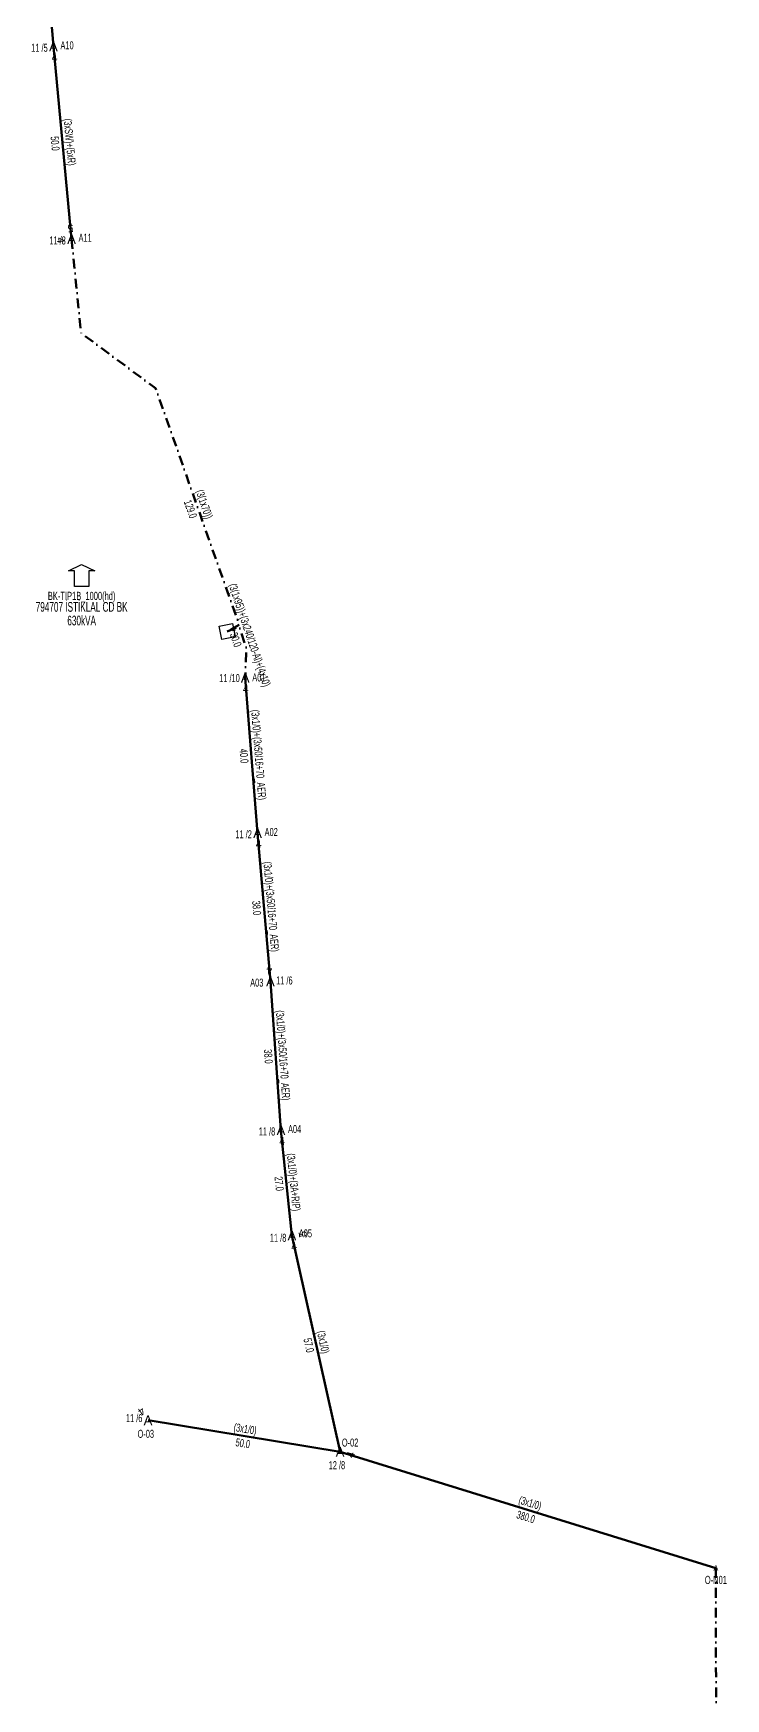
# Model space of a CAD drawing. Header units: millimetres. Extents: x 563565 to 566167, y 4094172 to 4096697.
# Drawn here: x 563577.9 to 563755.3, y 4095592.3 to 4096019 of the extents above; entities that cross this region are included whole.
import ezdxf
from ezdxf.enums import TextEntityAlignment as Align

# ---------------------------------------------------------------- set-up
doc = ezdxf.new("R2010")
doc.units = ezdxf.units.MM
doc.linetypes.add('DASHDOT', pattern=[5, 2.5, -1.25, 0, -1.25])
for name, color, linetype, lineweight in [('DIREK_OG_MEVCUT', 16, 'Continuous', 25), ('HAT_OG_HAVAI_MEVCUT', 48, 'Continuous', 70), ('HAT_OG_YERALTI_MEVCUT', 48, 'DASHDOT', 70), ('NODE_OG_MEVCUT', 5, 'Continuous', 25), ('TRAFO_MEVCUT', 5, 'Continuous', 30)]:
    doc.layers.add(name, color=color, linetype=linetype, lineweight=lineweight)
doc.styles.add('Direk', font='B_CAD')
doc.styles.get("Standard").update_dxf_attribs({"font": 'Arial'})

# ---------------------------------------------------------------- blocks, each defined once
blk = doc.blocks.new('MEV_BINA_KARE')
at = {"layer": 'TRAFO_MEVCUT', "linetype": 'Continuous'}
for p, q in [((-2.25, -2.25), (-2.25, 2.25)), ((-2.25, 2.25), (2.25, 2.25)), ((0, 1.8), (0, 2.7)), ((2.25, 2.25), (2.25, -2.25)), ((2.25, -2.25), (-2.25, -2.25))]:
    blk.add_line(p, q, dxfattribs=at)
blk = doc.blocks.new('MEV_BETKOSK')
at = {"layer": 'TRAFO_MEVCUT', "linetype": 'Continuous'}
for p, q in [((-3.4, 2), (0, 3.6)), ((-1.8, 2), (-3.4, 2)), ((-1.8, -2), (-1.8, 2)), ((0, 3.6), (3.4, 2)), ((3.4, 2), (1.8, 2)), ((1.8, 2), (1.8, -2)), ((1.8, -2), (-1.8, -2))]:
    blk.add_line(p, q, dxfattribs=at)

msp = doc.modelspace()

# ---------------------------------------------------------------- linework, layer by layer
at = {"layer": 'HAT_OG_HAVAI_MEVCUT'}
for p, q in [((563579.087486, 4096063.318677), (563583.100717, 4096015.624048)), ((563583.100717, 4096015.624048), (563587.737, 4095966.274)), ((563632.209, 4095853.875), (563635.381186, 4095814.065352)), ((563635.381186, 4095814.065352), (563638.666128, 4095776.030437)), ((563638.666128, 4095776.030437), (563641.376685, 4095737.925639)), ((563641.376685, 4095737.925639), (563644.180681, 4095710.945181)), ((563644.180681, 4095710.945181), (563656.507464, 4095655.528642)), ((563607.320774, 4095663.599407), (563656.507464, 4095655.528642)), ((563656.507464, 4095655.528642), (563752.760718, 4095625.750389))]:
    msp.add_line(p, q, dxfattribs=at)
at = {"layer": 'HAT_OG_YERALTI_MEVCUT', "flags": 128}
for points in [[(563587.737, 4095966.274), (563590.189552, 4095942.205446), (563609.266916, 4095928.036878), (563630.672157, 4095867.395976), (563627.593488, 4095865.728881)], [(563627.593488, 4095865.728881), (563630.675715, 4095866.920991), (563632.503793, 4095861.538317), (563632.209, 4095853.875)], [(563752.760718, 4095625.750389), (563752.982211, 4095415.139148), (563711.119544, 4095334.143989), (563660.023571, 4094965.528375), (563624.100115, 4094964.635867), (563622.533, 4094970.467)]]:
    msp.add_lwpolyline(points, dxfattribs=at)

# ---------------------------------------------------------------- block references
at = {"layer": 'TRAFO_MEVCUT'}
msp.add_blockref('MEV_BETKOSK', (563590.327519, 4095879.293632), dxfattribs=at)
at = {"layer": 'TRAFO_MEVCUT', "xscale": 0.775605, "yscale": 0.775605, "rotation": 280.224833}
msp.add_blockref('MEV_BINA_KARE', (563627.593488, 4095865.728881), dxfattribs=at)

# ---------------------------------------------------------------- texts
at = {"layer": 'DIREK_OG_MEVCUT', "width": 0.53}
for s, p in [('11 /5', (563579.520543, 4096015.305256)), ('A10', (563586.586923, 4096015.934471)), ('11 /8', (563584.162787, 4095965.924009)), ('A11', (563591.22034, 4095966.615093)), ('11 /10', (563628.199091, 4095853.792652)), ('A01', (563635.708262, 4095853.946862)), ('A02', (563638.869185, 4095814.35494)), ('11 /2', (563631.808639, 4095813.768743)), ('A03', (563635.17693, 4095775.755677)), ('11 /6', (563642.245074, 4095776.312264)), ('11 /8', (563637.798962, 4095737.612563)), ('A04', (563644.863361, 4095738.230749)), ('11 /8', (563640.636685, 4095710.368834)), ('A05', (563647.635296, 4095711.506994)), ('11 /6', (563603.779024, 4095664.180552)), ('O-03', (563606.754058, 4095660.145593)), ('O-02', (563659.080702, 4095657.901077)), ('12 /8', (563655.700171, 4095652.101403))]:
    msp.add_text(s, height=2.05, dxfattribs=at).set_placement(p, align=Align.MIDDLE_CENTER)
at = {"layer": 'DIREK_OG_MEVCUT', "style": 'Direk'}
for p in [(563583.100717, 4096015.624048), (563587.737, 4095966.274), (563632.209, 4095853.875), (563635.381186, 4095814.065352), (563638.666128, 4095776.030437), (563641.376685, 4095737.925639), (563644.180681, 4095710.945181), (563607.320774, 4095663.599407), (563656.507464, 4095655.528642)]:
    msp.add_text('A', height=2.5, dxfattribs=at).set_placement(p, align=Align.MIDDLE_CENTER)
at = {"layer": 'DIREK_OG_MEVCUT', "color": 32, "style": 'Direk'}
for s, rotation, p in [('4', 365.227702, (563583.355836, 4096012.835694)), ('5', 185.705462, (563587.458639, 4095969.060129)), ('4', 275.479826, (563584.949796, 4095966.006613)), ('4', 362.8662, (563632.349011, 4095851.078503)), ('4', 364.841122, (563635.617487, 4095811.27534)), ('4', 184.719351, (563638.435758, 4095778.820944)), ('4', 365.467166, (563641.643456, 4095735.138377)), ('4', 370.888789, (563644.70961, 4095708.195594)), ('5', 97.585113, (563646.956181, 4095711.314778)), ('4', 575.681698, (563605.687585, 4095665.873763)), ('4', 434.777395, (563659.20922, 4095654.793447))]:
    msp.add_text(s, height=2, rotation=rotation, dxfattribs=at).set_placement(p, align=Align.MIDDLE_CENTER)
at = {"layer": 'HAT_OG_HAVAI_MEVCUT', "lineweight": 30, "width": 0.53}
for s, rotation, p in [('(3xSW)+(5xR)', 275.367152, (563586.265176, 4095991.028722)), ('(3x1/0)+(3x50/16+70_AER)', 274.555285, (563634.642648, 4095834.037463)), ('(3x1/0)+(3x50/16+70_AER)', 274.936187, (563637.870505, 4095795.121034)), ('(3x1/0)+(3x50/16+70_AER)', 274.06884, (563640.869265, 4095757.03835)), ('(3x1/0)+(3A+R/P)', 275.933273, (563643.62413, 4095724.523275)), ('(3x1/0)', 282.540626, (563651.173793, 4095683.421474, 281828.253732)), ('(3x1/0)', 350.681696, (563632.05175, 4095660.402808)), ('(3x1/0)', 342.809293, (563704.885311, 4095641.451543))]:
    msp.add_text(s, height=2.05, rotation=rotation, dxfattribs=at).set_placement(p, align=Align.CENTER)
for s, rotation, p in [('50.0', 275.367152, (563584.57263, 4095990.869709)), ('40.0', 274.555285, (563632.948019, 4095833.902447)), ('38.0', 274.936187, (563636.17681, 4095794.974755)), ('38.0', 274.06884, (563639.173549, 4095756.917727)), ('27.0', 275.933273, (563641.933237, 4095724.347546)), ('57.0', 282.540626, (563649.514351, 4095683.05235, 281828.253732)), ('50.0', 350.681696, (563631.776488, 4095658.725241)), ('380.0', 342.809293, (563704.382871, 4095639.827488))]:
    msp.add_text(s, height=2.05, rotation=rotation, dxfattribs=at).set_placement(p, align=Align.TOP_CENTER)
at = {"layer": 'HAT_OG_YERALTI_MEVCUT', "lineweight": 30, "width": 0.53}
for s, rotation, p in [('(3(1x70))', 289.442194, (563620.771067, 4095897.999355)), ('(3(1x95))+(3x240/120-Al)+(4x10)', 288.75865, (563632.394604, 4095864.502999))]:
    msp.add_text(s, height=2.05, rotation=rotation, dxfattribs=at).set_placement(p, align=Align.CENTER)
for s, rotation, p in [('129.0', 289.442194, (563619.168005, 4095897.4335)), ('30.0', 288.75865, (563630.784905, 4095863.956309))]:
    msp.add_text(s, height=2.05, rotation=rotation, dxfattribs=at).set_placement(p, align=Align.TOP_CENTER)
at = {"layer": 'NODE_OG_MEVCUT', "width": 0.6}
msp.add_text('O-N01', height=2.1, dxfattribs=at).set_placement((563752.760718, 4095623.750389), align=Align.TOP_CENTER)
at = {"layer": 'NODE_OG_MEVCUT', "style": 'Direk'}
msp.add_text('A', height=1.4, dxfattribs=at).set_placement((563752.760718, 4095625.750389), align=Align.MIDDLE_CENTER)
at = {"layer": 'TRAFO_MEVCUT', "width": 0.6}
for s, height, p in [('BK-TIP1B_1000(hd)', 2.1, (563590.327519, 4095873.793632)), ('794707 İSTİKLAL CD BK', 2.5, (563590.327519, 4095870.793632)), ('630kVA', 2.5, (563590.327519, 4095867.293632))]:
    msp.add_text(s, height=height, dxfattribs=at).set_placement(p, align=Align.CENTER)

doc.saveas('drawing.dxf')
